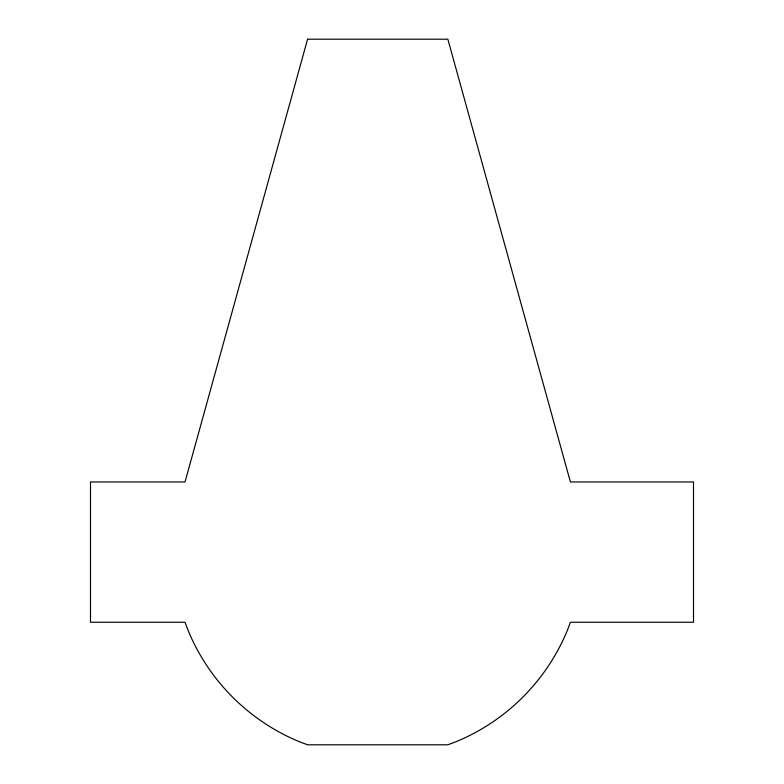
<?xml version="1.0" encoding="UTF-8"?>
<svg xmlns="http://www.w3.org/2000/svg" width="784" height="784" viewBox="0 0 784 784"><rect width="100%" height="100%" fill="white"/><g stroke="black" fill="none" stroke-linecap="round" stroke-linejoin="round"><path stroke-width="1.18" d="M307.583 39.2L185.024 481.964L90.493 481.964L90.493 622.241L185.024 622.241L188.17 630.61A205.163 205.163 0 0 0 299.204 741.644L307.583 744.8L447.85 744.8L456.229 741.644A205.163 205.163 0 0 0 567.263 630.61L570.409 622.241L693.507 622.241L693.507 481.964L570.409 481.964L447.85 39.2L307.583 39.2"/></g></svg>
